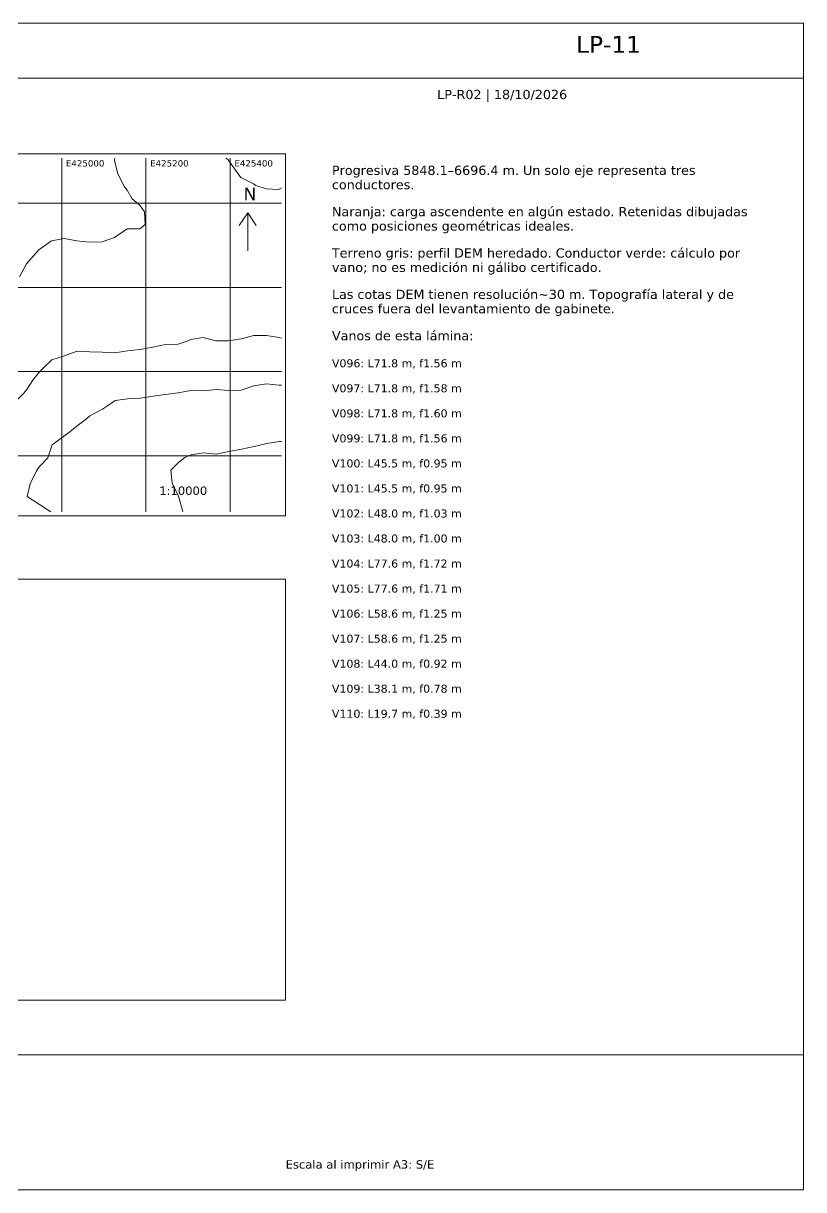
# Paper-space layout 'LP-11' of a CAD drawing. Header units: metres, sheet in millimetres. Extents: x 10 to 410, y 10 to 287.
# Drawn here: x 224.7 to 410, y 10 to 287 of the extents above; entities that cross this region are included whole.
import ezdxf

# ---------------------------------------------------------------- set-up
doc = ezdxf.new("R2010")
doc.units = ezdxf.units.M
for name, color, linetype, lineweight, true_color in [('GRILLA', 7, 'Continuous', 13, 0xd2dce3), ('MARCO', 7, 'Continuous', 13, 0x163b55), ('TERRENO', 7, 'Continuous', 13, 0x777777), ('TEXTO', 7, 'Continuous', 13, 0x163b55)]:
    doc.layers.add(name, color=color, linetype=linetype, lineweight=lineweight, true_color=true_color)
doc.styles.add('LP-TEXTO', font='DejaVuSans.ttf')

psp = doc.layouts.new('LP-11')

# ---------------------------------------------------------------- linework, layer by layer
at = {"layer": 'GRILLA'}
for points in [[(15, 170), (287, 170), (287, 256), (15, 256)], [(15, 55), (287, 55), (287, 155), (15, 155)]]:
    psp.add_lwpolyline(points, close=True, dxfattribs=at)
for points in [[(233.84, 171), (233.84, 255)], [(253.84, 171), (253.84, 255)], [(273.84, 171), (273.84, 255)], [(16, 244.3), (286, 244.3)], [(16, 224.3), (286, 224.3)], [(16, 204.3), (286, 204.3)], [(16, 184.3), (286, 184.3)]]:
    psp.add_lwpolyline(points, dxfattribs=at)
at = {"layer": 'MARCO'}
psp.add_lwpolyline([(10, 10), (410, 10), (410, 287), (10, 287)], close=True, dxfattribs=at)
for points in [[(10, 274), (410, 274)], [(10, 42), (410, 42)]]:
    psp.add_lwpolyline(points, dxfattribs=at)
at = {"layer": 'TERRENO'}
for points in [[(223.82, 226.82), (225.45, 229.9), (228.14, 232.98), (228.43, 233.23), (231.43, 235.34), (234.42, 235.88), (237.42, 235.31), (240.42, 234.99), (243.42, 235.07), (246.41, 236.1), (249.4, 238.16), (252.4, 238.17), (253.68, 239.2), (253.51, 242.27), (252.38, 243.8), (250.58, 245.33), (249.37, 247.38), (248.62, 248.4), (247.11, 251.47), (246.36, 254.54), (246.48, 255)], [(286, 247.93), (285.34, 247.57), (282.35, 247.73), (279.95, 248.49), (279.35, 248.88), (276.34, 250.4), (275.52, 251.55), (273.33, 254.62), (272.9, 255)], [(222.55, 196.9), (224.87, 199.17), (225.54, 200.05), (227.03, 202.25), (228.52, 204.18), (229.72, 205.33), (231.51, 207.06), (234.5, 208), (235.5, 208.42), (237.5, 209.16), (240.5, 208.98), (243.49, 208.92), (246.49, 208.75), (249.49, 209.23), (252.48, 209.52), (255.48, 210.11), (258.48, 210.72), (261.47, 210.83), (263.87, 211.58), (264.47, 211.89), (267.46, 212.4), (270.46, 211.6), (273.46, 211.61), (276.46, 212.07), (279.45, 212.87), (282.45, 212.9), (285.45, 212.38), (286, 212.22)], [(231.26, 171), (230.42, 171.54), (228.61, 172.76), (225.61, 174.6), (226.38, 177.67), (227.84, 180.75), (228.59, 181.72), (230.53, 183.83), (231.57, 186.9), (234.56, 189.13), (235.81, 189.99), (237.55, 191.43), (239.73, 193.07), (240.54, 193.78), (243.53, 195.34), (244.73, 196.16), (246.53, 197.39), (249.52, 197.85), (252.52, 197.98), (255.51, 198.47), (258.51, 198.81), (261.51, 199.28), (264.5, 199.8), (267.5, 199.69), (270.5, 200.05), (273.5, 199.78), (276.49, 199.84), (279.49, 200.93), (282.48, 201.39), (285.48, 201.08), (286, 201.03)], [(262.64, 171), (262.45, 171.63), (261.58, 174.7), (260.07, 177.77), (259.76, 180.84), (261.56, 182.69), (263.05, 183.92), (264.55, 184.49), (267.54, 185.03), (270.54, 184.71), (273.54, 185.35), (276.53, 185.88), (279.53, 186.46), (281.93, 187.05), (282.53, 187.2), (285.52, 187.71), (286, 187.66)]]:
    psp.add_lwpolyline(points, dxfattribs=at)
at = {"layer": 'TEXTO'}
for points in [[(276, 239), (278, 242), (280, 239)], [(278, 233), (278, 242)]]:
    psp.add_lwpolyline(points, dxfattribs=at)

# ---------------------------------------------------------------- texts
at = {"layer": 'TEXTO', "style": 'LP-TEXTO'}
for s, height, p in [('LP-11', 4, (356, 280)), ('LP-R02 | 18/10/2026', 2.2, (323, 269)), ('E425000', 1.5, (234.84, 253)), ('E425200', 1.5, (254.84, 253)), ('E425400', 1.5, (274.84, 253)), ('Progresiva 5848.1–6696.4 m. Un solo eje representa tres', 2.2, (298, 251)), ('conductores.', 2.2, (298, 247.59)), ('N', 3, (277, 245)), ('Naranja: carga ascendente en algún estado. Retenidas dibujadas', 2.2, (298, 241.18)), ('como posiciones geométricas ideales.', 2.2, (298, 237.77)), ('Terreno gris: perfil DEM heredado. Conductor verde: cálculo por', 2.2, (298, 231.36)), ('vano; no es medición ni gálibo certificado.', 2.2, (298, 227.95)), ('Las cotas DEM tienen resolución~30 m. Topografía lateral y de', 2.2, (298, 221.54)), ('cruces fuera del levantamiento de gabinete.', 2.2, (298, 218.13)), ('Vanos de esta lámina:', 2.2, (298, 211.72)), ('V096: L71.8 m, f1.56 m', 1.9, (298, 205.31)), ('V097: L71.8 m, f1.58 m', 1.9, (298, 199.37)), ('V098: L71.8 m, f1.60 m', 1.9, (298, 193.42)), ('V099: L71.8 m, f1.56 m', 1.9, (298, 187.48)), ('V100: L45.5 m, f0.95 m', 1.9, (298, 181.53)), ('V101: L45.5 m, f0.95 m', 1.9, (298, 175.59)), ('1:10000', 2, (257, 175)), ('V102: L48.0 m, f1.03 m', 1.9, (298, 169.64)), ('V103: L48.0 m, f1.00 m', 1.9, (298, 163.7)), ('V104: L77.6 m, f1.72 m', 1.9, (298, 157.75)), ('V105: L77.6 m, f1.71 m', 1.9, (298, 151.81)), ('V106: L58.6 m, f1.25 m', 1.9, (298, 145.86)), ('V107: L58.6 m, f1.25 m', 1.9, (298, 139.92)), ('V108: L44.0 m, f0.92 m', 1.9, (298, 133.97)), ('V109: L38.1 m, f0.78 m', 1.9, (298, 128.03)), ('V110: L19.7 m, f0.39 m', 1.9, (298, 122.08)), ('Escala al imprimir A3: S/E', 2, (287, 15))]:
    psp.add_text(s, height=height, dxfattribs=at).set_placement(p)

doc.saveas('drawing.dxf')
